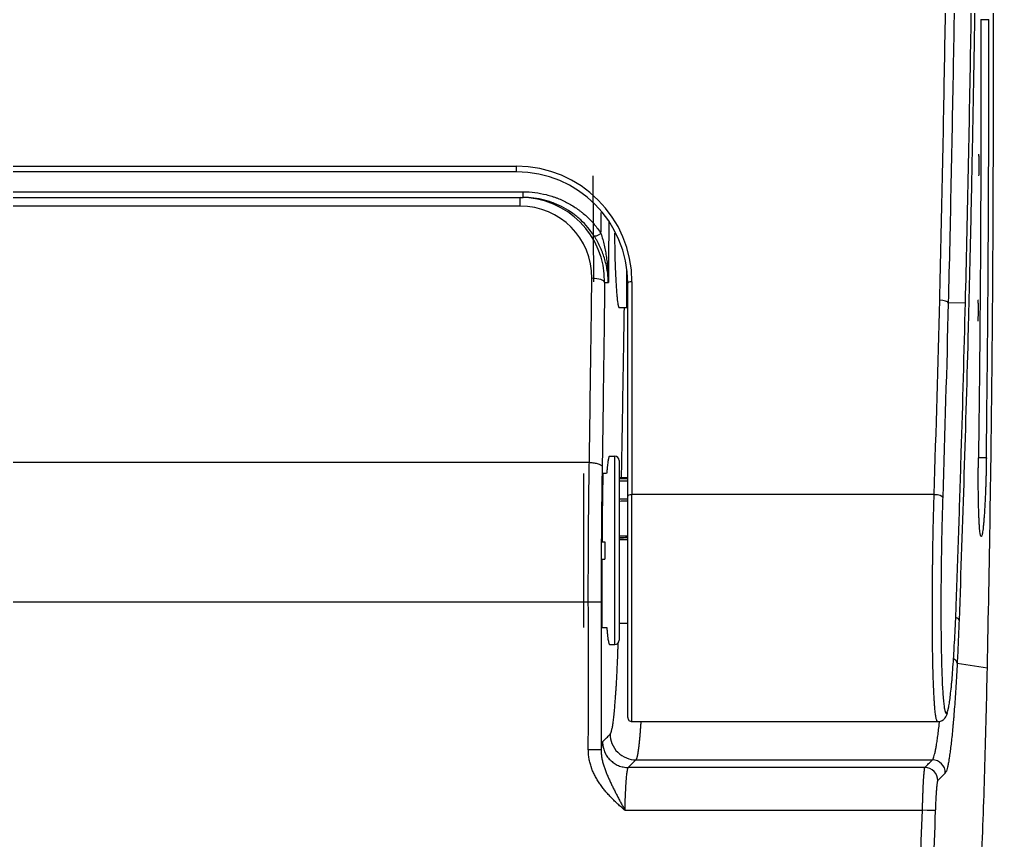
# Model space of a CAD drawing. Header units: millimetres. Extents: x -33000 to 294000, y 0 to 42408.
# Drawn here: x 194602.3 to 194716, y 16479.7 to 16575.7 of the extents above; entities that cross this region are included whole.
import ezdxf

# ---------------------------------------------------------------- set-up
doc = ezdxf.new("R2010")
doc.units = ezdxf.units.MM
doc.header["$LTSCALE"] = 50
doc.layers.add('arch', color=8, linetype='Continuous')

# ---------------------------------------------------------------- blocks, each defined once
blk = doc.blocks.new('A$C154C3404')
at = {"linetype": 'Continuous'}
for p, q in [((-210.84, 195.59), (-210.3, 199.12)), ((-252.93, 194.55), (-252.99, 196.56)), ((-204.01, 157.6), (-204.01, 193.32)), ((-199.55, 158.05), (-199.55, 192.7)), ((-198.65, 191.82), (-198.65, 157.16)), ((-255.41, 157.6), (-230.53, 157.6)), ((-230.36, 157.1), (-255.25, 157.1)), ((-232.51, 157.1), (-232.5, 156.1)), ((-204.01, 157.6), (-230.53, 157.6)), ((-204.51, 157.1), (-230.36, 157.1)), ((-215.51, 156.1), (-215.51, 157.1)), ((-199.55, 158.05), (-198.65, 157.16)), ((-252.38, 157), (-256.88, 157)), ((-252.38, 156.11), (-252.38, 157)), ((-234.51, 156.1), (-213.51, 156.1)), ((-235.01, 154.98), (-235.01, 155.6)), ((-213.01, 155.6), (-235.01, 155.6)), ((-213.01, 154.99), (-213.01, 155.6)), ((-267.78, 153.01), (-255.38, 153.09)), ((-215.01, 151.99), (-233.01, 151.97)), ((-265.92, -144.9), (-265.92, 144.9)), ((-265.25, 144.9), (-265.92, 144.9)), ((-265.25, 144.55), (-265.25, 144.9)), ((-265.25, -144.55), (-265.25, 144.55)), ((-264.24, 144.55), (-265.25, 144.55)), ((-264.24, 144.55), (-264.24, -144.55)), ((-268.25, 144.1), (-268.91, 144.1)), ((-268.91, -144.1), (-268.91, 144.1)), ((-268.25, 144.1), (-268.25, -144.1))]:
    blk.add_line(p, q, dxfattribs=at)
for centre, start, end in [((-252.88, 157), 0, 11.7773), ((-204.51, 157.6), 270, 0), ((-234.51, 155.6), 90, 180), ((-213.51, 155.6), 0, 90)]:
    blk.add_arc(centre, 0.5, start, end, dxfattribs=at)
for centre, major_axis, ratio, start_param, end_param in [((-215.87, 194.31), (0.05, 1.5), 0.325788, 0.052844, 0.730475), ((-210.87, 194.09), (0.08, 1.5), 0.514192, 0.058252, 0.785639), ((-252.93, 193.55), (-0.025, -1), 0.32589, 3.194438, 4.720576), ((-230.2, 192.9), (-0.032, -0.999), 0.32583, 3.194436, 4.722836), ((-198.05, 192.7), (1.05, 1.07), 0.997304, 0.748443, 2.347461), ((-197.15, 191.82), (1.05, 1.07), 0.997302, 0.748005, 2.347892), ((-193.66, 191.53), (0.05, 1.5), 0.00001, 0.049886, 1.570771), ((-255.41, 144.1), (-13.5, 0), 1, 4.712389, 6.283185), ((-255.25, 144.1), (-13, 0), 1, 4.712389, 6.283185), ((-255.25, 157.6), (0, -0.5), 0.325982, 4.712389, 6.283185), ((-230.36, 157.6), (0, -0.5), 0.325982, 4.712389, 6.283185), ((-255.25, 144.39), (-6.87, 7.39), 0.984122, 5.533672, 7.097085), ((-261.34, 153.98), (-0.544, 0.839), 0.254745, 3.188486, 4.548556), ((-255.32, 152.91), (-0.02, -1.5), 0.325964, 3.199207, 4.7161), ((-255.74, 144.39), (-5.8, 6.33), 0.981332, 5.539892, 7.103305)]:
    blk.add_ellipse(centre, major_axis=major_axis, ratio=ratio, start_param=start_param, end_param=end_param, dxfattribs=at)
for points, knots in [([(-210.3, 199.12), (-216.24, 199.24), (-222.19, 199.35), (-234.07, 199.54), (-240.02, 199.62), (-248.94, 199.7), (-251.91, 199.73), (-257.85, 199.77), (-260.83, 199.79), (-269.74, 199.82), (-275.69, 199.83), (-287.58, 199.84), (-296.5, 199.84), (-305.41, 199.82), (-311.36, 199.8), (-314.33, 199.79), (-323.25, 199.76), (-329.2, 199.73), (-338.11, 199.68), (-341.09, 199.67), (-347.03, 199.63), (-350, 199.62), (-352.98, 199.6)], [0, 0, 0, 0, 0.125, 0.125, 0.25, 0.25, 0.3125, 0.3125, 0.375, 0.375, 0.5, 0.5, 0.625, 0.6875, 0.6875, 0.75, 0.75, 0.875, 0.875, 0.9375, 0.9375, 1, 1, 1, 1]), ([(-234.85, 199), (-239.11, 199.05), (-243.38, 199.1), (-249.78, 199.16), (-251.91, 199.18), (-256.18, 199.21), (-262.58, 199.25), (-271.11, 199.28), (-277.51, 199.29), (-281.78, 199.29), (-283.91, 199.29), (-286.05, 199.29)], [0, 0, 0, 0, 0.25, 0.25, 0.375, 0.375, 0.5, 0.75, 0.875, 0.875, 1, 1, 1, 1]), ([(-252.99, 196.56), (-262.7, 196.8), (-272.4, 196.99), (-286.96, 197.25), (-291.81, 197.33), (-301.51, 197.49), (-306.37, 197.56), (-316.07, 197.7), (-320.92, 197.76), (-330.63, 197.89), (-335.48, 197.94), (-342.76, 198.03), (-345.19, 198.05), (-348.83, 198.09), (-350.04, 198.1), (-352.46, 198.13), (-353.68, 198.14), (-357.32, 198.18), (-359.74, 198.2), (-363.38, 198.23), (-364.6, 198.24), (-367.02, 198.25), (-368.24, 198.25), (-369.45, 198.25)], [0, 0, 0, 0, 0.25, 0.25, 0.375, 0.375, 0.5, 0.5, 0.625, 0.625, 0.75, 0.75, 0.8125, 0.8125, 0.84375, 0.84375, 0.875, 0.875, 0.9375, 0.9375, 0.96875, 0.96875, 1, 1, 1, 1]), ([(-352.48, 198.53), (-349.63, 198.5), (-346.79, 198.46), (-341.09, 198.4), (-338.25, 198.37), (-329.7, 198.27), (-324.01, 198.2), (-312.62, 198.04), (-306.93, 197.96), (-295.54, 197.79), (-289.85, 197.69), (-281.31, 197.54), (-278.46, 197.49), (-272.77, 197.38), (-267.07, 197.27), (-261.38, 197.15), (-255.69, 197.02), (-252.84, 196.95), (-238.61, 196.58), (-227.23, 196.22), (-215.84, 195.81)], [0, 0, 0, 0, 0.0625, 0.0625, 0.125, 0.125, 0.25, 0.25, 0.375, 0.375, 0.5, 0.5, 0.5625, 0.5625, 0.625, 0.6875, 0.6875, 0.75, 0.75, 1, 1, 1, 1]), ([(-286.05, 198.37), (-283.91, 198.37), (-281.78, 198.37), (-277.51, 198.37), (-271.11, 198.36), (-262.58, 198.33), (-256.18, 198.29), (-251.91, 198.26), (-249.78, 198.24), (-243.38, 198.18), (-239.11, 198.13), (-234.85, 198.08)], [0, 0, 0, 0, 0.125, 0.125, 0.25, 0.5, 0.625, 0.625, 0.75, 0.75, 1, 1, 1, 1]), ([(-268.7, 198.17), (-268.79, 198.17), (-269.05, 198.18), (-269.47, 198.17), (-269.9, 198.16), (-270.13, 198.15), (-270.27, 198.12), (-270.31, 198.11)], [0, 0, 0, 0, 0.138102, 0.377285, 0.617579, 0.868776, 1, 1, 1, 1]), ([(-268.97, 198.17), (-269.04, 198.17), (-269.1, 198.17), (-269.19, 198.17), (-269.21, 198.17), (-269.25, 198.17), (-269.27, 198.17), (-269.32, 198.17), (-269.36, 198.17), (-269.48, 198.17), (-269.55, 198.17), (-269.64, 198.17), (-269.65, 198.17), (-269.69, 198.16), (-269.74, 198.16), (-269.81, 198.16), (-269.87, 198.16), (-269.92, 198.15), (-269.95, 198.15), (-270.02, 198.15), (-270.06, 198.14), (-270.11, 198.14), (-270.12, 198.14), (-270.15, 198.13), (-270.16, 198.13), (-270.18, 198.13), (-270.19, 198.12), (-270.2, 198.12)], [0, 0, 0, 0, 0.101469, 0.101469, 0.13356, 0.13356, 0.16565, 0.16565, 0.229831, 0.229831, 0.358192, 0.358192, 0.390283, 0.390283, 0.422373, 0.486554, 0.550735, 0.550735, 0.614915, 0.614915, 0.743277, 0.743277, 0.807458, 0.807458, 0.871638, 0.871638, 1, 1, 1, 1]), ([(-267.8, 198.14), (-267.88, 198.14), (-268.07, 198.16), (-268.4, 198.17), (-268.63, 198.17), (-268.7, 198.17)], [0, 0, 0, 0, 0.378429, 0.807237, 1, 1, 1, 1]), ([(-251.7, 198.07), (-251.79, 198.08), (-252.04, 198.08), (-252.47, 198.08), (-252.9, 198.07), (-253.13, 198.05), (-253.27, 198.03), (-253.31, 198.02)], [0, 0, 0, 0, 0.138674, 0.37779, 0.617967, 0.869015, 1, 1, 1, 1]), ([(-251.97, 198.08), (-252.04, 198.08), (-252.1, 198.08), (-252.18, 198.08), (-252.2, 198.08), (-252.24, 198.08), (-252.26, 198.08), (-252.32, 198.08), (-252.36, 198.08), (-252.48, 198.08), (-252.55, 198.07), (-252.63, 198.07), (-252.65, 198.07), (-252.69, 198.07), (-252.73, 198.07), (-252.81, 198.07), (-252.87, 198.06), (-252.92, 198.06), (-252.95, 198.06), (-253.02, 198.06), (-253.06, 198.05), (-253.11, 198.05), (-253.12, 198.05), (-253.15, 198.04), (-253.16, 198.04), (-253.18, 198.03), (-253.19, 198.03), (-253.19, 198.03)], [0, 0, 0, 0, 0.101412, 0.101412, 0.133504, 0.133504, 0.165597, 0.165597, 0.229781, 0.229781, 0.358151, 0.358151, 0.390244, 0.390244, 0.422336, 0.486521, 0.550706, 0.550706, 0.614891, 0.614891, 0.74326, 0.74326, 0.807445, 0.807445, 0.87163, 0.87163, 1, 1, 1, 1]), ([(-250.8, 198.03), (-250.87, 198.04), (-251.07, 198.05), (-251.39, 198.07), (-251.62, 198.07), (-251.7, 198.07)], [0, 0, 0, 0, 0.379059, 0.808181, 1, 1, 1, 1]), ([(-234.85, 199), (-234.83, 199), (-234.8, 199), (-234.75, 199), (-234.7, 198.99), (-234.65, 198.99), (-234.6, 198.99), (-234.56, 198.99), (-234.51, 198.99), (-234.46, 198.99), (-234.41, 198.99), (-234.36, 198.99), (-234.31, 198.99), (-234.27, 198.99), (-234.22, 198.99), (-234.17, 198.99), (-234.12, 198.99), (-234.07, 198.98), (-234.03, 198.98), (-233.98, 198.98), (-233.93, 198.98), (-233.88, 198.98), (-233.83, 198.98), (-233.79, 198.98), (-233.74, 198.98), (-233.69, 198.98), (-233.64, 198.98), (-233.6, 198.98), (-233.55, 198.97), (-233.5, 198.97), (-233.45, 198.97), (-233.41, 198.97), (-233.36, 198.97), (-233.31, 198.97), (-233.26, 198.97), (-233.22, 198.97), (-233.17, 198.97), (-233.12, 198.97), (-233.08, 198.96), (-233.03, 198.96), (-232.98, 198.96), (-232.93, 198.96), (-232.89, 198.96), (-232.84, 198.96), (-232.79, 198.96), (-232.75, 198.96), (-232.7, 198.95), (-232.65, 198.95), (-232.61, 198.95), (-232.56, 198.95), (-232.51, 198.95), (-232.47, 198.95), (-232.42, 198.95), (-232.38, 198.95), (-232.33, 198.94), (-232.28, 198.94), (-232.24, 198.94), (-232.19, 198.94), (-232.14, 198.94), (-232.1, 198.94), (-232.05, 198.94), (-232.01, 198.93), (-231.96, 198.93), (-231.92, 198.93), (-231.87, 198.93), (-231.82, 198.93), (-231.78, 198.93), (-231.73, 198.93), (-231.69, 198.92), (-231.64, 198.92), (-231.6, 198.92), (-231.55, 198.92), (-231.51, 198.92), (-231.46, 198.92), (-231.41, 198.92), (-231.37, 198.91), (-231.12, 198.9), (-230.66, 198.89), (-230.03, 198.86), (-229.43, 198.83), (-228.87, 198.8), (-228.29, 198.77), (-227.72, 198.72), (-227.19, 198.68), (-226.72, 198.63), (-226.34, 198.59), (-226.03, 198.54), (-225.81, 198.49), (-225.68, 198.45), (-225.63, 198.4), (-225.68, 198.36), (-225.81, 198.31), (-226.03, 198.27), (-226.33, 198.23), (-226.72, 198.2), (-227.18, 198.17), (-227.72, 198.14), (-228.32, 198.12), (-228.99, 198.1), (-229.72, 198.08), (-230.5, 198.07), (-231.07, 198.06), (-231.41, 198.06), (-231.49, 198.06), (-231.58, 198.06), (-231.66, 198.06), (-231.75, 198.06), (-231.83, 198.06), (-231.92, 198.06), (-232, 198.06), (-232.09, 198.06), (-232.18, 198.06), (-232.26, 198.06), (-232.35, 198.06), (-232.44, 198.06), (-232.52, 198.06), (-232.61, 198.06), (-232.7, 198.06), (-232.79, 198.06), (-232.87, 198.06), (-232.96, 198.06), (-233.05, 198.06), (-233.14, 198.06), (-233.23, 198.06), (-233.31, 198.06), (-233.4, 198.06), (-233.49, 198.06), (-233.58, 198.06), (-233.67, 198.06), (-233.76, 198.07), (-233.85, 198.07), (-233.94, 198.07), (-234.03, 198.07), (-234.12, 198.07), (-234.21, 198.07), (-234.3, 198.07), (-234.39, 198.07), (-234.48, 198.07), (-234.57, 198.07), (-234.67, 198.07), (-234.76, 198.08), (-234.82, 198.08), (-234.85, 198.08)], [0, 0, 0, 0, 0.001688, 0.003374, 0.005059, 0.006743, 0.008424, 0.010104, 0.011783, 0.013461, 0.015137, 0.016812, 0.018485, 0.020158, 0.021829, 0.023499, 0.025168, 0.026836, 0.028503, 0.030169, 0.031834, 0.033498, 0.035162, 0.036825, 0.038487, 0.040148, 0.041809, 0.043469, 0.045129, 0.046788, 0.048447, 0.050105, 0.051764, 0.053421, 0.055079, 0.056736, 0.058394, 0.060051, 0.061708, 0.063365, 0.065022, 0.066679, 0.068337, 0.069994, 0.071652, 0.07331, 0.074968, 0.076627, 0.078286, 0.079946, 0.081606, 0.083266, 0.084928, 0.08659, 0.088252, 0.089915, 0.091579, 0.093244, 0.09491, 0.096577, 0.098244, 0.099913, 0.101583, 0.103254, 0.104926, 0.106599, 0.108273, 0.109949, 0.111626, 0.113304, 0.114984, 0.116665, 0.118348, 0.120032, 0.121718, 0.123406, 0.125095, 0.150232, 0.17514, 0.199975, 0.224892, 0.250047, 0.281416, 0.312482, 0.343551, 0.374925, 0.406303, 0.437371, 0.468436, 0.499798, 0.531191, 0.562273, 0.593348, 0.624719, 0.656134, 0.687239, 0.71834, 0.749742, 0.78116, 0.81227, 0.843382, 0.874802, 0.877969, 0.881131, 0.884287, 0.887438, 0.890584, 0.893726, 0.896863, 0.899996, 0.903126, 0.906252, 0.909375, 0.912495, 0.915613, 0.918729, 0.921843, 0.924955, 0.928066, 0.931177, 0.934286, 0.937396, 0.940505, 0.943615, 0.946725, 0.949837, 0.952949, 0.956063, 0.959179, 0.962298, 0.965419, 0.968542, 0.971669, 0.974799, 0.977933, 0.981071, 0.984213, 0.98736, 0.990512, 0.993669, 0.996832, 1, 1, 1, 1]), ([(-164.95, 197.11), (-166.83, 197.26), (-168.72, 197.39), (-172.49, 197.64), (-176.27, 197.88), (-180.05, 198.08), (-183.83, 198.26), (-185.72, 198.35), (-189.5, 198.51), (-191.39, 198.58), (-195.17, 198.72), (-197.06, 198.78), (-202.73, 198.95), (-206.51, 199.04), (-210.3, 199.12)], [0, 0, 0, 0, 0.125, 0.125, 0.25, 0.375, 0.375, 0.5, 0.5, 0.625, 0.625, 0.75, 0.75, 1, 1, 1, 1]), ([(-365.87, 196.19), (-363.52, 196.18), (-361.17, 196.17), (-356.46, 196.14), (-354.11, 196.12), (-347.05, 196.05), (-342.34, 196.01), (-332.93, 195.91), (-328.22, 195.85), (-318.81, 195.73), (-314.1, 195.66), (-304.69, 195.52), (-299.98, 195.45), (-290.57, 195.3), (-285.87, 195.22), (-271.75, 194.97), (-262.34, 194.78), (-252.93, 194.55)], [0, 0, 0, 0, 0.0625, 0.0625, 0.125, 0.125, 0.25, 0.25, 0.375, 0.375, 0.5, 0.5, 0.625, 0.625, 0.75, 0.75, 1, 1, 1, 1]), ([(-217.8, 195.49), (-220.73, 195.59), (-223.66, 195.69), (-229.53, 195.89), (-232.46, 195.98), (-241.26, 196.25), (-247.12, 196.41), (-252.99, 196.56)], [0, 0, 0, 0, 0.25, 0.25, 0.5, 0.5, 1, 1, 1, 1]), ([(-253.26, 193.55), (-262.67, 193.79), (-272.08, 193.97), (-286.19, 194.22), (-290.9, 194.3), (-300.31, 194.45), (-305.01, 194.52), (-314.43, 194.66), (-323.84, 194.79), (-333.25, 194.91), (-342.66, 195.01), (-347.36, 195.06), (-354.42, 195.12), (-356.77, 195.14), (-361.48, 195.17), (-363.83, 195.18), (-366.19, 195.19)], [0, 0, 0, 0, 0.25, 0.25, 0.375, 0.375, 0.5, 0.5, 0.625, 0.75, 0.75, 0.875, 0.875, 0.9375, 0.9375, 1, 1, 1, 1]), ([(-205.31, 194.5), (-205.34, 194.51), (-205.37, 194.52), (-205.41, 194.53), (-205.43, 194.53), (-205.46, 194.54), (-205.48, 194.55), (-205.53, 194.56), (-205.57, 194.57), (-205.77, 194.61), (-205.96, 194.64), (-206.39, 194.71), (-206.64, 194.75), (-207.18, 194.81), (-207.48, 194.85), (-207.89, 194.89), (-207.97, 194.9), (-208.14, 194.92), (-208.4, 194.94), (-208.68, 194.97), (-209.24, 195.02), (-209.64, 195.05), (-210.48, 195.11), (-210.92, 195.14), (-211.62, 195.19), (-211.86, 195.2), (-212.17, 195.22), (-212.23, 195.23), (-212.35, 195.23), (-212.54, 195.24), (-212.73, 195.25), (-213.36, 195.29), (-213.88, 195.32), (-214.95, 195.37), (-215.5, 195.4), (-216.62, 195.44), (-217.2, 195.47), (-217.8, 195.49)], [0, 0, 0, 0, 0.021526, 0.021526, 0.033175, 0.033175, 0.044823, 0.044823, 0.06812, 0.06812, 0.161308, 0.161308, 0.254496, 0.254496, 0.347684, 0.347684, 0.370981, 0.370981, 0.394278, 0.440872, 0.440872, 0.53406, 0.53406, 0.627248, 0.627248, 0.673842, 0.673842, 0.685491, 0.685491, 0.697139, 0.720436, 0.720436, 0.813624, 0.813624, 0.906812, 0.906812, 1, 1, 1, 1]), ([(-210.84, 195.59), (-210.37, 195.57), (-209.92, 195.54), (-209.03, 195.49), (-208.16, 195.44), (-206.92, 195.36), (-205.74, 195.28), (-205, 195.22), (-204.46, 195.18), (-204.28, 195.16), (-204.06, 195.14), (-204.02, 195.14), (-203.93, 195.13), (-203.8, 195.12), (-203.68, 195.11), (-203.26, 195.07), (-202.62, 195.01), (-201.75, 194.92), (-200.96, 194.83), (-200.49, 194.77), (-200.05, 194.7), (-199.84, 194.67), (-199.63, 194.64), (-199.6, 194.63), (-199.56, 194.63), (-199.49, 194.62), (-199.33, 194.59), (-199.21, 194.57), (-198.97, 194.52), (-198.68, 194.46), (-198.35, 194.37), (-198.2, 194.31), (-198.07, 194.25), (-198.03, 194.23), (-198, 194.2)], [0, 0, 0, 0, 0.0625, 0.0625, 0.125, 0.1875, 0.25, 0.3125, 0.3125, 0.34375, 0.34375, 0.351563, 0.351563, 0.359375, 0.375, 0.375, 0.4375, 0.5, 0.5625, 0.625, 0.625, 0.6875, 0.6875, 0.695312, 0.695312, 0.703125, 0.71875, 0.75, 0.75, 0.8125, 0.875, 0.9375, 0.9375, 1, 1, 1, 1]), ([(-230.19, 193.9), (-229.59, 193.88), (-228.99, 193.86), (-227.79, 193.83), (-227.18, 193.81), (-225.95, 193.78), (-225.33, 193.77), (-224.55, 193.76), (-224.39, 193.75), (-224.08, 193.75), (-223.92, 193.75), (-223.45, 193.74), (-223.14, 193.73), (-222.67, 193.73), (-222.51, 193.73), (-222.2, 193.72), (-222.04, 193.72), (-221.58, 193.71), (-221.27, 193.71), (-220.34, 193.7), (-219.74, 193.7), (-218.54, 193.69), (-217.95, 193.69), (-217.08, 193.69), (-216.79, 193.69), (-216.36, 193.69), (-216.14, 193.69), (-215.93, 193.69), (-215.79, 193.69), (-215.72, 193.69), (-215.08, 193.7), (-214.54, 193.7), (-213.48, 193.71), (-212.97, 193.72), (-211.98, 193.74), (-211.51, 193.75), (-210.94, 193.76), (-210.82, 193.76), (-210.66, 193.77), (-210.6, 193.77), (-210.49, 193.77), (-210.21, 193.78), (-209.95, 193.79), (-209.33, 193.81), (-208.56, 193.84), (-207.88, 193.88), (-207.41, 193.91), (-207.26, 193.92), (-207.04, 193.94), (-206.97, 193.94), (-206.87, 193.95), (-206.84, 193.95), (-206.77, 193.96), (-206.74, 193.96), (-206.44, 193.99), (-206.21, 194.01), (-205.81, 194.06), (-205.64, 194.08), (-205.36, 194.13), (-205.26, 194.16), (-205.18, 194.19)], [0, 0, 0, 0, 0.055808, 0.055808, 0.111616, 0.111616, 0.167425, 0.167425, 0.181377, 0.181377, 0.195329, 0.195329, 0.223233, 0.223233, 0.237185, 0.237185, 0.251137, 0.251137, 0.279041, 0.279041, 0.334849, 0.334849, 0.390658, 0.390658, 0.418562, 0.418562, 0.432514, 0.43949, 0.43949, 0.446466, 0.446466, 0.502274, 0.502274, 0.558082, 0.558082, 0.613891, 0.613891, 0.627843, 0.627843, 0.634819, 0.634819, 0.641795, 0.669699, 0.669699, 0.725507, 0.781315, 0.781315, 0.80922, 0.80922, 0.823172, 0.823172, 0.830148, 0.830148, 0.837124, 0.837124, 0.892932, 0.892932, 0.94874, 0.94874, 1, 1, 1, 1]), ([(-205.18, 194.19), (-205.17, 194.19), (-205.16, 194.19), (-205.14, 194.2), (-205.13, 194.2), (-205.12, 194.21), (-205.11, 194.21), (-205.08, 194.22), (-205.07, 194.23), (-205.03, 194.25), (-205.01, 194.27), (-204.97, 194.31), (-204.99, 194.38), (-205.13, 194.44), (-205.25, 194.48), (-205.28, 194.49), (-205.31, 194.5)], [0, 0, 0, 0, 0.024325, 0.024325, 0.061633, 0.061633, 0.098941, 0.098941, 0.173556, 0.173556, 0.322788, 0.322788, 0.621251, 0.919713, 0.919713, 1, 1, 1, 1]), ([(-204.04, 193.32), (-204.03, 193.4), (-204.01, 193.63), (-204.21, 193.97), (-204.46, 194.2), (-204.7, 194.34), (-204.88, 194.41), (-205.02, 194.45), (-205.06, 194.46)], [0, 0, 0, 0, 0.075719, 0.245634, 0.40836, 0.601237, 0.878176, 1, 1, 1, 1]), ([(-199.55, 192.7), (-199.57, 192.73), (-199.61, 192.76), (-199.73, 192.81), (-199.88, 192.87), (-200.19, 192.96), (-200.46, 193.02), (-200.68, 193.07), (-200.8, 193.09), (-200.94, 193.12), (-201.01, 193.13), (-201.05, 193.14), (-201.08, 193.14), (-201.28, 193.18), (-201.47, 193.21), (-201.89, 193.27), (-202.33, 193.33), (-203.07, 193.42), (-203.64, 193.49), (-203.94, 193.52), (-203.96, 193.52)], [0, 0, 0, 0, 0.11043, 0.11043, 0.22086, 0.33129, 0.44172, 0.44172, 0.496936, 0.524543, 0.538347, 0.538347, 0.552151, 0.552151, 0.662581, 0.662581, 0.773011, 0.883441, 0.993871, 1, 1, 1, 1]), ([(-198, 194.2), (-197.95, 194.15), (-197.9, 194.09), (-197.63, 193.84), (-197.43, 193.63), (-197.18, 193.39), (-197.14, 193.35), (-197.1, 193.31)], [0, 0, 0, 0, 0.175122, 0.175122, 0.875608, 0.875608, 1, 1, 1, 1]), ([(-204.01, 193.32), (-204.01, 193.31), (-204.01, 193.3), (-204.03, 193.27), (-204.05, 193.25), (-204.09, 193.23), (-204.11, 193.22), (-204.14, 193.21), (-204.15, 193.21), (-204.17, 193.2), (-204.18, 193.2), (-204.28, 193.17), (-204.4, 193.14), (-204.7, 193.09), (-204.88, 193.06), (-205.3, 193.01), (-205.54, 192.99), (-205.85, 192.96), (-205.89, 192.96), (-205.96, 192.95), (-205.99, 192.95), (-206.1, 192.94), (-206.32, 192.93), (-206.56, 192.91), (-207.05, 192.88), (-207.77, 192.85), (-208.58, 192.81), (-209.23, 192.79), (-209.45, 192.79), (-209.74, 192.78), (-209.8, 192.78), (-209.92, 192.77), (-209.97, 192.77), (-210.15, 192.77), (-210.27, 192.76), (-210.87, 192.75), (-211.37, 192.74), (-212.41, 192.72), (-212.95, 192.71), (-214.06, 192.7), (-214.63, 192.7), (-215.3, 192.7), (-215.37, 192.69), (-215.52, 192.69), (-215.75, 192.69), (-215.97, 192.69), (-216.43, 192.69), (-216.73, 192.69), (-217.65, 192.69), (-218.27, 192.69), (-219.53, 192.7), (-220.17, 192.7), (-221.14, 192.71), (-221.47, 192.72), (-221.96, 192.72), (-222.12, 192.72), (-222.45, 192.73), (-222.62, 192.73), (-223.11, 192.74), (-223.44, 192.74), (-223.94, 192.75), (-224.1, 192.75), (-224.43, 192.76), (-224.6, 192.76), (-225.42, 192.77), (-226.07, 192.79), (-227.36, 192.81), (-228, 192.83), (-229.27, 192.86), (-229.9, 192.88), (-230.53, 192.9)], [0, 0, 0, 0, 0.018747, 0.018747, 0.04457, 0.04457, 0.057481, 0.057481, 0.063936, 0.063936, 0.070392, 0.070392, 0.122037, 0.122037, 0.173682, 0.173682, 0.225327, 0.225327, 0.231782, 0.231782, 0.238238, 0.238238, 0.251149, 0.276972, 0.276972, 0.328616, 0.380261, 0.380261, 0.406084, 0.406084, 0.412539, 0.412539, 0.418995, 0.418995, 0.431906, 0.431906, 0.483551, 0.483551, 0.535196, 0.535196, 0.586841, 0.586841, 0.593297, 0.593297, 0.599752, 0.612663, 0.612663, 0.638486, 0.638486, 0.690131, 0.690131, 0.741776, 0.741776, 0.767598, 0.767598, 0.780509, 0.780509, 0.79342, 0.79342, 0.819243, 0.819243, 0.832154, 0.832154, 0.845065, 0.845065, 0.89671, 0.89671, 0.948355, 0.948355, 1, 1, 1, 1]), ([(-197.1, 193.31), (-197.1, 193.31), (-197.09, 193.3), (-197.05, 193.29), (-197.01, 193.28), (-196.95, 193.27), (-196.89, 193.26), (-196.87, 193.25), (-196.84, 193.25), (-196.83, 193.25), (-196.81, 193.24), (-196.75, 193.24), (-196.64, 193.22), (-196.46, 193.2), (-196.32, 193.19), (-196.23, 193.18), (-196.21, 193.18), (-196.17, 193.17), (-196.12, 193.17), (-196.06, 193.16), (-195.94, 193.16), (-195.77, 193.14), (-195.59, 193.13), (-195.45, 193.12), (-195.4, 193.12), (-195.33, 193.11), (-195.31, 193.11), (-195.26, 193.11), (-195.13, 193.1), (-194.91, 193.09), (-194.59, 193.07), (-194.38, 193.06), (-194.21, 193.06), (-194.16, 193.05), (-194.05, 193.05), (-193.99, 193.05), (-193.83, 193.04), (-193.72, 193.04), (-193.6, 193.03)], [0, 0, 0, 0, 0.0625, 0.0625, 0.125, 0.1875, 0.1875, 0.21875, 0.21875, 0.234375, 0.234375, 0.25, 0.3125, 0.375, 0.4375, 0.4375, 0.453125, 0.453125, 0.46875, 0.5, 0.5, 0.5625, 0.625, 0.625, 0.65625, 0.65625, 0.671875, 0.671875, 0.6875, 0.75, 0.8125, 0.875, 0.875, 0.90625, 0.90625, 0.9375, 0.9375, 1, 1, 1, 1]), ([(-193.6, 193.03), (-188.82, 192.86), (-184.04, 192.66), (-176.88, 192.27), (-174.49, 192.13), (-169.72, 191.82), (-167.33, 191.65), (-164.94, 191.47)], [0, 0, 0, 0, 0.5, 0.5, 0.75, 0.75, 1, 1, 1, 1]), ([(-193.66, 191.53), (-193.82, 191.54), (-193.97, 191.54), (-194.29, 191.55), (-194.6, 191.56), (-194.91, 191.57), (-195.13, 191.58), (-195.21, 191.58), (-195.32, 191.58), (-195.36, 191.59), (-195.44, 191.59), (-195.47, 191.59), (-195.66, 191.6), (-195.94, 191.61), (-196.22, 191.62), (-196.48, 191.63), (-196.61, 191.64), (-196.77, 191.65), (-196.8, 191.65), (-196.86, 191.65), (-196.95, 191.66), (-197.04, 191.66), (-197.21, 191.67), (-197.43, 191.68), (-197.63, 191.7), (-197.76, 191.71), (-197.81, 191.71), (-197.87, 191.71), (-197.89, 191.72), (-197.94, 191.72), (-197.96, 191.72), (-198.06, 191.73), (-198.2, 191.74), (-198.32, 191.76), (-198.43, 191.77), (-198.47, 191.77), (-198.53, 191.78), (-198.55, 191.79), (-198.58, 191.79), (-198.59, 191.8), (-198.63, 191.81), (-198.64, 191.81), (-198.65, 191.82)], [0, 0, 0, 0, 0.0625, 0.0625, 0.125, 0.1875, 0.1875, 0.21875, 0.21875, 0.234375, 0.234375, 0.25, 0.25, 0.3125, 0.375, 0.375, 0.4375, 0.4375, 0.453125, 0.453125, 0.46875, 0.5, 0.5, 0.5625, 0.625, 0.625, 0.65625, 0.65625, 0.671875, 0.671875, 0.6875, 0.6875, 0.75, 0.8125, 0.8125, 0.875, 0.875, 0.90625, 0.90625, 0.9375, 0.9375, 1, 1, 1, 1]), ([(-165.06, 189.97), (-167.44, 190.16), (-169.82, 190.33), (-174.58, 190.64), (-176.97, 190.78), (-184.12, 191.16), (-188.89, 191.37), (-193.66, 191.53)], [0, 0, 0, 0, 0.25, 0.25, 0.5, 0.5, 1, 1, 1, 1]), ([(-203.97, 158.63), (-203.96, 158.63), (-203.93, 158.63), (-203.88, 158.63), (-203.81, 158.62), (-203.74, 158.62), (-203.67, 158.61), (-203.6, 158.61), (-203.53, 158.6), (-203.46, 158.6), (-203.39, 158.59), (-203.32, 158.59), (-203.26, 158.58), (-203.19, 158.58), (-203.12, 158.57), (-203.06, 158.57), (-202.99, 158.56), (-202.93, 158.56), (-202.86, 158.55), (-202.8, 158.55), (-202.74, 158.54), (-202.67, 158.54), (-202.61, 158.53), (-202.55, 158.53), (-202.49, 158.52), (-202.42, 158.52), (-202.36, 158.51), (-202.3, 158.51), (-202.24, 158.5), (-202.18, 158.5), (-202.12, 158.49), (-202.07, 158.49), (-202.01, 158.48), (-201.95, 158.48), (-201.89, 158.47), (-201.84, 158.46), (-201.78, 158.46), (-201.73, 158.45), (-201.67, 158.45), (-201.62, 158.44), (-201.56, 158.44), (-201.51, 158.43), (-201.46, 158.43), (-201.4, 158.42), (-201.35, 158.41), (-201.3, 158.41), (-201.25, 158.4), (-201.2, 158.4), (-201.15, 158.39), (-201.1, 158.39), (-201.06, 158.38), (-201.01, 158.37), (-200.96, 158.37), (-200.92, 158.36), (-200.87, 158.36), (-200.83, 158.35), (-200.78, 158.34), (-200.74, 158.34), (-200.7, 158.33), (-200.65, 158.33), (-200.61, 158.32), (-200.57, 158.32), (-200.53, 158.31), (-200.49, 158.3), (-200.45, 158.3), (-200.41, 158.29), (-200.38, 158.28), (-200.34, 158.28), (-200.3, 158.27), (-200.27, 158.27), (-200.23, 158.26), (-200.2, 158.25), (-200.17, 158.25), (-200.14, 158.24), (-200.1, 158.23), (-200.07, 158.23), (-200.04, 158.22), (-200.01, 158.22), (-199.98, 158.21), (-199.96, 158.2), (-199.93, 158.2), (-199.9, 158.19), (-199.88, 158.18), (-199.85, 158.18), (-199.83, 158.17), (-199.81, 158.16), (-199.78, 158.16), (-199.76, 158.15), (-199.74, 158.14), (-199.72, 158.14), (-199.7, 158.13), (-199.69, 158.12), (-199.67, 158.12), (-199.65, 158.11), (-199.64, 158.1), (-199.62, 158.1), (-199.61, 158.09), (-199.6, 158.08), (-199.58, 158.08), (-199.57, 158.07), (-199.56, 158.06), (-199.55, 158.06), (-199.55, 158.05), (-199.55, 158.05)], [0, 0, 0, 0, 0.003521, 0.012494, 0.021487, 0.0305, 0.039533, 0.048586, 0.057659, 0.066752, 0.075865, 0.084999, 0.094152, 0.103325, 0.112518, 0.121732, 0.130965, 0.140219, 0.149492, 0.158786, 0.168099, 0.177433, 0.186786, 0.19616, 0.205554, 0.214967, 0.224401, 0.233855, 0.243329, 0.252823, 0.262337, 0.271871, 0.281425, 0.290999, 0.300593, 0.310207, 0.319841, 0.329495, 0.339169, 0.348863, 0.358578, 0.368312, 0.378066, 0.387841, 0.397635, 0.40745, 0.417284, 0.427139, 0.437013, 0.446908, 0.456823, 0.466757, 0.476712, 0.486687, 0.496682, 0.506697, 0.516732, 0.526786, 0.536861, 0.546956, 0.557072, 0.567207, 0.577362, 0.587537, 0.597732, 0.607947, 0.618183, 0.628438, 0.638713, 0.649009, 0.659324, 0.66966, 0.680015, 0.690391, 0.700786, 0.711202, 0.721638, 0.732094, 0.742569, 0.753065, 0.763581, 0.774117, 0.784673, 0.795249, 0.805845, 0.816461, 0.827097, 0.837753, 0.848429, 0.859125, 0.869842, 0.880578, 0.891334, 0.902111, 0.912907, 0.923724, 0.93456, 0.945417, 0.956293, 0.96719, 0.978107, 0.989043, 1, 1, 1, 1]), ([(-201.65, 154.17), (-201.45, 154.17), (-201.26, 154.19), (-200.87, 154.26), (-200.68, 154.32), (-200.32, 154.47), (-200.15, 154.56), (-199.82, 154.78), (-199.67, 154.91), (-199.39, 155.19), (-199.27, 155.34), (-199.05, 155.66), (-198.96, 155.84), (-198.8, 156.2), (-198.75, 156.39), (-198.67, 156.77), (-198.65, 156.97), (-198.65, 157.16)], [0, 0, 0, 0, 0.125, 0.125, 0.25, 0.25, 0.375, 0.375, 0.5, 0.5, 0.625, 0.625, 0.75, 0.75, 0.875, 0.875, 1, 1, 1, 1]), ([(-198.65, 157.16), (-198.64, 157.15), (-198.62, 157.13), (-198.55, 157.1), (-198.51, 157.09), (-198.4, 157.06), (-198.34, 157.04), (-198.2, 157.02), (-198.12, 157), (-197.94, 156.98), (-197.85, 156.97), (-197.65, 156.94), (-197.55, 156.93), (-197.33, 156.91), (-197.21, 156.9), (-196.97, 156.88), (-196.85, 156.87), (-196.6, 156.86), (-196.47, 156.85), (-196.22, 156.83), (-196.09, 156.83), (-195.82, 156.82), (-195.69, 156.81), (-195.43, 156.8), (-195.29, 156.79), (-194.9, 156.78), (-194.64, 156.77), (-194.14, 156.77), (-193.89, 156.76), (-193.66, 156.76)], [0, 0, 0, 0, 0.0625, 0.0625, 0.125, 0.125, 0.1875, 0.1875, 0.25, 0.25, 0.3125, 0.3125, 0.375, 0.375, 0.4375, 0.4375, 0.5, 0.5, 0.5625, 0.5625, 0.625, 0.625, 0.6875, 0.6875, 0.75, 0.75, 0.875, 0.875, 1, 1, 1, 1]), ([(-261.09, 155.56), (-261.07, 155.56), (-261.05, 155.56), (-260.72, 155.56), (-260.1, 155.57), (-259.5, 155.58), (-259.04, 155.59), (-258.86, 155.59), (-258.67, 155.6), (-258.59, 155.6), (-258.56, 155.6), (-258.45, 155.6), (-258.37, 155.6), (-258.01, 155.61), (-257.72, 155.62), (-257.17, 155.64), (-256.9, 155.65), (-256.37, 155.67), (-256.12, 155.68), (-255.84, 155.7), (-255.81, 155.7), (-255.75, 155.7), (-255.65, 155.71), (-255.57, 155.71), (-255.39, 155.72), (-255.27, 155.73), (-254.94, 155.75), (-254.73, 155.76), (-254.33, 155.79), (-254.14, 155.8), (-253.92, 155.82), (-253.88, 155.83), (-253.79, 155.83), (-253.75, 155.84), (-253.63, 155.85), (-253.55, 155.86), (-253.33, 155.88), (-253.06, 155.91), (-252.85, 155.94), (-252.72, 155.97), (-252.67, 155.98), (-252.62, 155.99), (-252.61, 155.99), (-252.6, 156), (-252.57, 156), (-252.56, 156.01), (-252.48, 156.03), (-252.44, 156.05), (-252.39, 156.08), (-252.38, 156.09), (-252.38, 156.11)], [0, 0, 0, 0, 0.003718, 0.003718, 0.070713, 0.137708, 0.137708, 0.171206, 0.17958, 0.17958, 0.187954, 0.187954, 0.204703, 0.204703, 0.271698, 0.271698, 0.338693, 0.338693, 0.405688, 0.405688, 0.414062, 0.414062, 0.422437, 0.439185, 0.439185, 0.472683, 0.472683, 0.539678, 0.539678, 0.606673, 0.606673, 0.623421, 0.623421, 0.64017, 0.64017, 0.673668, 0.673668, 0.740662, 0.807657, 0.807657, 0.841155, 0.849529, 0.849529, 0.857904, 0.857904, 0.874652, 0.874652, 0.941647, 0.941647, 1, 1, 1, 1]), ([(-232.5, 156.38), (-232.6, 156.38), (-233.34, 156.39), (-234.73, 156.42), (-236.68, 156.45), (-238.63, 156.49), (-240.58, 156.52), (-242.54, 156.55), (-244.51, 156.58), (-246.49, 156.62), (-248.47, 156.65), (-250.45, 156.68), (-251.78, 156.7), (-252.44, 156.71)], [0, 0, 0, 0, 0.014537, 0.111755, 0.209267, 0.307073, 0.405173, 0.503569, 0.602261, 0.70125, 0.800535, 0.900119, 1, 1, 1, 1]), ([(-213.01, 155.98), (-213.03, 155.99), (-213.07, 155.99), (-213.13, 155.99), (-213.17, 155.99), (-213.2, 155.99)], [0, 0, 0, 0, 0.33335, 0.666682, 1, 1, 1, 1]), ([(-202.55, 155.05), (-202.55, 155.05), (-202.55, 155.06), (-202.55, 155.06), (-202.56, 155.06), (-202.56, 155.07), (-202.57, 155.07), (-202.57, 155.08), (-202.58, 155.08), (-202.59, 155.08), (-202.59, 155.09), (-202.6, 155.09), (-202.6, 155.09), (-202.61, 155.1), (-202.62, 155.1), (-202.62, 155.11), (-202.63, 155.11), (-202.64, 155.11), (-202.65, 155.12), (-202.65, 155.12), (-202.66, 155.12), (-202.67, 155.13), (-202.68, 155.13), (-202.69, 155.14), (-202.7, 155.14), (-202.71, 155.14), (-202.72, 155.15), (-202.73, 155.15), (-202.73, 155.15), (-202.74, 155.16), (-202.76, 155.16), (-202.77, 155.16), (-202.78, 155.17), (-202.79, 155.17), (-202.8, 155.18), (-202.81, 155.18), (-202.82, 155.18), (-202.83, 155.19), (-202.84, 155.19), (-202.86, 155.19), (-202.87, 155.2), (-202.88, 155.2), (-202.89, 155.2), (-202.91, 155.21), (-202.92, 155.21), (-202.93, 155.22), (-202.95, 155.22), (-203.01, 155.24), (-203.13, 155.26), (-203.34, 155.31), (-203.57, 155.35), (-203.84, 155.39), (-204.13, 155.43), (-204.45, 155.47), (-204.8, 155.5), (-205.22, 155.55), (-205.71, 155.59), (-206.3, 155.64), (-206.88, 155.68), (-207.44, 155.72), (-207.96, 155.76), (-208.51, 155.79), (-209.08, 155.82), (-209.68, 155.85), (-210.29, 155.88), (-210.92, 155.91), (-211.39, 155.93), (-211.69, 155.94), (-211.81, 155.94), (-211.92, 155.95), (-212.04, 155.95), (-212.16, 155.96), (-212.28, 155.96), (-212.4, 155.96), (-212.52, 155.97), (-212.64, 155.97), (-212.76, 155.98), (-212.89, 155.98), (-212.97, 155.98), (-213.01, 155.98)], [0, 0, 0, 0, 0.003412, 0.006821, 0.010227, 0.01363, 0.01703, 0.020427, 0.023821, 0.027212, 0.030601, 0.033986, 0.037369, 0.040748, 0.044125, 0.0475, 0.050871, 0.05424, 0.057607, 0.06097, 0.064332, 0.06769, 0.071047, 0.0744, 0.077752, 0.0811, 0.084447, 0.087791, 0.091133, 0.094473, 0.09781, 0.101145, 0.104478, 0.107809, 0.111138, 0.114465, 0.11779, 0.121112, 0.124433, 0.127752, 0.131069, 0.134384, 0.137697, 0.141009, 0.144318, 0.147626, 0.150933, 0.154237, 0.192347, 0.230438, 0.268563, 0.306777, 0.345068, 0.383323, 0.421594, 0.459933, 0.510938, 0.561875, 0.612871, 0.651116, 0.689316, 0.727523, 0.765792, 0.804097, 0.842347, 0.880594, 0.91889, 0.925666, 0.932438, 0.939206, 0.945971, 0.952733, 0.959492, 0.966248, 0.973002, 0.979754, 0.986504, 0.993252, 1, 1, 1, 1]), ([(-193.65, 156.76), (-193.66, 156.76), (-193.66, 156.76), (-193.66, 156.75), (-193.66, 156.75), (-193.66, 156.75), (-193.66, 156.75), (-193.66, 156.75), (-193.66, 156.75), (-193.66, 156.75), (-193.66, 156.75), (-193.66, 156.75), (-193.67, 156.75), (-193.67, 156.74), (-193.68, 156.73), (-193.69, 156.72), (-193.71, 156.7), (-193.73, 156.68), (-193.77, 156.63), (-193.8, 156.59), (-193.89, 156.49), (-193.95, 156.43), (-194.13, 156.23), (-194.25, 156.09), (-194.49, 155.83), (-194.61, 155.7), (-194.86, 155.45), (-194.98, 155.32), (-195.24, 155.07), (-195.37, 154.95), (-195.63, 154.71), (-195.77, 154.59), (-195.98, 154.42), (-196.04, 154.37), (-196.18, 154.25), (-196.25, 154.2), (-196.47, 154.04), (-196.61, 153.93), (-196.91, 153.73), (-197.05, 153.64), (-197.36, 153.46), (-197.51, 153.37), (-197.82, 153.21), (-197.98, 153.13), (-198.23, 153.02), (-198.35, 152.97), (-198.48, 152.92), (-198.56, 152.89), (-198.6, 152.88), (-198.82, 152.8), (-198.99, 152.75), (-199.33, 152.66), (-199.5, 152.62), (-199.85, 152.56), (-200.03, 152.54), (-200.38, 152.5), (-200.56, 152.5), (-200.74, 152.5)], [0, 0, 0, 0, 0.000977, 0.000977, 0.001465, 0.001587, 0.001587, 0.001617, 0.001617, 0.001648, 0.001709, 0.001953, 0.001953, 0.003906, 0.003906, 0.007812, 0.007812, 0.015625, 0.015625, 0.03125, 0.03125, 0.0625, 0.0625, 0.125, 0.125, 0.1875, 0.1875, 0.25, 0.25, 0.3125, 0.3125, 0.375, 0.375, 0.40625, 0.40625, 0.4375, 0.4375, 0.5, 0.5, 0.5625, 0.5625, 0.625, 0.625, 0.6875, 0.6875, 0.71875, 0.734375, 0.734375, 0.75, 0.75, 0.8125, 0.8125, 0.875, 0.875, 0.9375, 0.9375, 1, 1, 1, 1]), ([(-200.73, 153.99), (-200.57, 153.99), (-200.41, 154), (-200.17, 154.02), (-200.09, 154.03), (-199.94, 154.05), (-199.86, 154.06), (-199.62, 154.1), (-199.47, 154.13), (-199.24, 154.19), (-199.16, 154.21), (-199.01, 154.25), (-198.93, 154.28), (-198.78, 154.32), (-198.71, 154.35), (-198.56, 154.4), (-198.48, 154.42), (-198.26, 154.51), (-198.11, 154.56), (-197.89, 154.65), (-197.82, 154.68), (-197.67, 154.75), (-197.6, 154.78), (-197.39, 154.87), (-197.24, 154.94), (-196.95, 155.07), (-196.81, 155.14), (-196.6, 155.24), (-196.52, 155.28), (-196.38, 155.35), (-196.31, 155.38), (-196.1, 155.49), (-195.95, 155.56), (-195.74, 155.67), (-195.67, 155.71), (-195.52, 155.78), (-195.45, 155.82), (-195.24, 155.93), (-195.09, 156), (-194.81, 156.16), (-194.66, 156.23), (-194.38, 156.38), (-194.23, 156.46), (-194.02, 156.57), (-193.94, 156.61), (-193.84, 156.67), (-193.8, 156.69), (-193.74, 156.72), (-193.73, 156.72), (-193.7, 156.74), (-193.69, 156.74), (-193.68, 156.75), (-193.67, 156.75), (-193.67, 156.75), (-193.67, 156.75), (-193.67, 156.75), (-193.67, 156.75), (-193.67, 156.76), (-193.66, 156.76), (-193.66, 156.76), (-193.66, 156.76), (-193.66, 156.76), (-193.65, 156.76)], [0, 0, 0, 0, 0.0625, 0.0625, 0.09375, 0.09375, 0.125, 0.125, 0.1875, 0.1875, 0.21875, 0.21875, 0.25, 0.25, 0.28125, 0.28125, 0.3125, 0.3125, 0.375, 0.375, 0.40625, 0.40625, 0.4375, 0.4375, 0.5, 0.5, 0.5625, 0.5625, 0.59375, 0.59375, 0.625, 0.625, 0.6875, 0.6875, 0.71875, 0.71875, 0.75, 0.75, 0.8125, 0.8125, 0.875, 0.875, 0.9375, 0.9375, 0.96875, 0.96875, 0.984375, 0.984375, 0.992188, 0.992188, 0.996094, 0.996094, 0.998047, 0.998047, 0.998169, 0.998169, 0.998291, 0.998291, 0.998535, 0.999023, 0.999023, 1, 1, 1, 1]), ([(-262.48, 154.9), (-262.07, 154.89), (-261.67, 154.89), (-259.29, 154.87), (-257.31, 154.85), (-255.32, 154.84)], [0, 0, 0, 0, 0.171242, 0.171242, 1, 1, 1, 1]), ([(-261.04, 153.98), (-260.82, 154.05), (-260.59, 154.12), (-260.13, 154.24), (-259.9, 154.3), (-259.55, 154.38), (-259.43, 154.4), (-259.19, 154.45), (-259.07, 154.47), (-258.72, 154.54), (-258.48, 154.58), (-258, 154.65), (-257.75, 154.68), (-257.27, 154.74), (-257.03, 154.76), (-256.54, 154.8), (-256.3, 154.81), (-255.93, 154.82), (-255.81, 154.83), (-255.63, 154.83), (-255.56, 154.83), (-255.47, 154.83), (-255.44, 154.83), (-255.4, 154.83), (-255.38, 154.83), (-255.36, 154.84), (-255.35, 154.84), (-255.34, 154.84), (-255.34, 154.84), (-255.34, 154.84), (-255.33, 154.84), (-255.33, 154.84), (-255.32, 154.84), (-255.32, 154.84)], [0, 0, 0, 0, 0.125, 0.125, 0.25, 0.25, 0.3125, 0.3125, 0.375, 0.375, 0.5, 0.5, 0.625, 0.625, 0.75, 0.75, 0.875, 0.875, 0.9375, 0.9375, 0.96875, 0.96875, 0.984375, 0.984375, 0.992188, 0.992188, 0.996094, 0.996094, 0.99707, 0.99707, 0.998047, 0.998047, 1, 1, 1, 1]), ([(-255.32, 154.84), (-255.32, 154.84), (-255.33, 154.84), (-255.34, 154.83), (-255.34, 154.83), (-255.34, 154.83), (-255.34, 154.83), (-255.34, 154.83), (-255.34, 154.83), (-255.35, 154.83), (-255.36, 154.83), (-255.38, 154.83), (-255.39, 154.83), (-255.44, 154.83), (-255.47, 154.83), (-255.56, 154.83), (-255.62, 154.83), (-255.74, 154.82), (-255.8, 154.82), (-255.92, 154.81), (-255.98, 154.8), (-256.28, 154.78), (-256.52, 154.75), (-257, 154.67), (-257.23, 154.62), (-257.7, 154.51), (-257.94, 154.45), (-258.4, 154.31), (-258.63, 154.23), (-258.92, 154.12), (-258.97, 154.09), (-259.09, 154.05), (-259.14, 154.02), (-259.31, 153.95), (-259.42, 153.9), (-259.75, 153.75), (-259.97, 153.64), (-260.28, 153.46), (-260.39, 153.4), (-260.59, 153.28), (-260.69, 153.22), (-260.79, 153.15)], [0, 0, 0, 0, 0.001953, 0.00293, 0.003418, 0.003418, 0.003662, 0.003662, 0.003906, 0.003906, 0.007812, 0.007812, 0.015625, 0.015625, 0.03125, 0.03125, 0.0625, 0.0625, 0.09375, 0.09375, 0.125, 0.125, 0.25, 0.25, 0.375, 0.375, 0.5, 0.5, 0.625, 0.625, 0.65625, 0.65625, 0.6875, 0.6875, 0.75, 0.75, 0.875, 0.875, 0.9375, 0.9375, 1, 1, 1, 1]), ([(-235.01, 154.98), (-235.01, 154.96), (-235, 154.95), (-234.95, 154.92), (-234.89, 154.89), (-234.78, 154.86), (-234.66, 154.83), (-234.58, 154.81), (-234.47, 154.8), (-234.45, 154.79), (-234.41, 154.79), (-234.38, 154.78), (-234.31, 154.77), (-234.26, 154.77), (-234.1, 154.75), (-233.87, 154.72), (-233.47, 154.68), (-233.17, 154.66), (-233.01, 154.64)], [0, 0, 0, 0, 0.125, 0.125, 0.25, 0.375, 0.375, 0.5, 0.5, 0.53125, 0.53125, 0.5625, 0.5625, 0.625, 0.625, 0.75, 0.875, 1, 1, 1, 1]), ([(-215.01, 154.66), (-214.85, 154.67), (-214.7, 154.68), (-214.41, 154.71), (-214.28, 154.72), (-214.12, 154.74), (-214.09, 154.74), (-214.03, 154.75), (-213.94, 154.76), (-213.86, 154.77), (-213.7, 154.79), (-213.51, 154.82), (-213.29, 154.86), (-213.18, 154.89), (-213.12, 154.91), (-213.1, 154.92), (-213.07, 154.93), (-213.07, 154.93), (-213.05, 154.94), (-213.05, 154.94), (-213.02, 154.96), (-213.01, 154.97), (-213.01, 154.99)], [0, 0, 0, 0, 0.125, 0.125, 0.25, 0.25, 0.28125, 0.28125, 0.3125, 0.375, 0.375, 0.5, 0.625, 0.75, 0.75, 0.8125, 0.8125, 0.84375, 0.84375, 0.875, 0.875, 1, 1, 1, 1]), ([(-201.65, 154.17), (-201.8, 154.31), (-202.1, 154.61), (-202.4, 154.91), (-202.55, 155.05)], [0, 0, 0, 0, 0.498903, 1, 1, 1, 1]), ([(-265.92, 144.9), (-265.92, 145.36), (-265.89, 145.81), (-265.78, 146.71), (-265.69, 147.15), (-265.53, 147.81), (-265.47, 148.03), (-265.38, 148.3), (-265.36, 148.36), (-265.33, 148.46), (-265.27, 148.63), (-265.21, 148.78), (-265.01, 149.31), (-264.82, 149.72), (-264.39, 150.5), (-264.16, 150.88), (-263.83, 151.33), (-263.77, 151.42), (-263.67, 151.56), (-263.63, 151.6), (-263.56, 151.69), (-263.39, 151.91), (-263.21, 152.12), (-262.76, 152.61), (-262.44, 152.91), (-261.77, 153.48), (-261.42, 153.74), (-261.04, 153.98)], [0, 0, 0, 0, 0.125, 0.125, 0.25, 0.25, 0.3125, 0.3125, 0.328125, 0.328125, 0.34375, 0.375, 0.375, 0.5, 0.5, 0.625, 0.625, 0.65625, 0.65625, 0.671875, 0.671875, 0.6875, 0.75, 0.75, 0.875, 0.875, 1, 1, 1, 1]), ([(-255.33, 154.4), (-251.74, 154.36), (-248.15, 154.32), (-240.98, 154.22), (-237.39, 154.17), (-233.81, 154.12)], [0, 0, 0, 0, 0.5, 0.5, 1, 1, 1, 1]), ([(-234.29, 152.62), (-234.29, 152.71), (-234.28, 152.81), (-234.27, 152.99), (-234.26, 153.09), (-234.24, 153.26), (-234.22, 153.35), (-234.18, 153.51), (-234.16, 153.58), (-234.12, 153.72), (-234.1, 153.78), (-234.04, 153.89), (-234.02, 153.94), (-233.96, 154.02), (-233.93, 154.05), (-233.87, 154.1), (-233.84, 154.11), (-233.81, 154.12)], [0, 0, 0, 0, 0.125, 0.125, 0.25, 0.25, 0.375, 0.375, 0.5, 0.5, 0.625, 0.625, 0.75, 0.75, 0.875, 0.875, 1, 1, 1, 1]), ([(-233.81, 154.12), (-233.49, 154.11), (-232.85, 154.1), (-232.21, 154.09), (-231.57, 154.08), (-231.25, 154.08), (-230.61, 154.07), (-230.28, 154.06), (-229.8, 154.06), (-229.64, 154.06), (-229.31, 154.05), (-229.15, 154.05), (-228.66, 154.05), (-228.33, 154.04), (-227.68, 154.03), (-227.35, 154.03), (-226.69, 154.03), (-226.03, 154.02), (-225.37, 154.02), (-224.86, 154.01), (-224.7, 154.01), (-224.36, 154.01), (-224.2, 154.01), (-223.7, 154.01), (-223.36, 154.01), (-222.69, 154.01), (-222.36, 154), (-221.69, 154), (-221.35, 154), (-220.68, 154), (-220.34, 154), (-219.67, 154), (-219, 154), (-218.33, 154), (-217.99, 154)], [0, 0, 0, 0, 0.0625, 0.125, 0.125, 0.1875, 0.1875, 0.25, 0.25, 0.28125, 0.28125, 0.3125, 0.3125, 0.375, 0.375, 0.4375, 0.4375, 0.5, 0.5625, 0.5625, 0.59375, 0.59375, 0.625, 0.625, 0.6875, 0.6875, 0.75, 0.75, 0.8125, 0.8125, 0.875, 0.875, 0.9375, 1, 1, 1, 1]), ([(-233.01, 154.19), (-232.68, 154.19), (-232.03, 154.18), (-231.37, 154.17), (-230.71, 154.16), (-230.38, 154.15), (-229.72, 154.14), (-229.39, 154.14), (-228.73, 154.13), (-228.39, 154.13), (-227.89, 154.12), (-227.72, 154.12), (-227.38, 154.12), (-227.22, 154.12), (-226.71, 154.11), (-226.37, 154.11), (-225.69, 154.1), (-225.35, 154.1), (-225.01, 154.1)], [0, 0, 0, 0, 0.125, 0.25, 0.25, 0.375, 0.375, 0.5, 0.5, 0.625, 0.625, 0.6875, 0.6875, 0.75, 0.75, 0.875, 0.875, 1, 1, 1, 1]), ([(-223.01, 154.09), (-222.8, 154.09), (-222.59, 154.09), (-222.17, 154.09), (-221.96, 154.09), (-221.34, 154.09), (-220.92, 154.08), (-220.08, 154.08), (-219.67, 154.08), (-218.83, 154.08), (-218.41, 154.08), (-217.99, 154.08)], [0, 0, 0, 0, 0.125, 0.125, 0.25, 0.25, 0.5, 0.5, 0.75, 0.75, 1, 1, 1, 1]), ([(-217.99, 152.5), (-217.99, 152.6), (-217.99, 152.69), (-217.99, 152.88), (-217.99, 152.97), (-217.99, 153.15), (-217.99, 153.23), (-217.99, 153.39), (-217.99, 153.47), (-217.99, 153.61), (-217.99, 153.67), (-217.99, 153.78), (-217.99, 153.83), (-217.99, 153.91), (-217.99, 153.94), (-217.99, 153.98), (-217.99, 154), (-217.99, 154)], [0, 0, 0, 0, 0.125, 0.125, 0.25, 0.25, 0.375, 0.375, 0.5, 0.5, 0.625, 0.625, 0.75, 0.75, 0.875, 0.875, 1, 1, 1, 1]), ([(-201.65, 154.17), (-201.65, 154.17), (-201.65, 154.17), (-201.64, 154.16), (-201.64, 154.16), (-201.64, 154.16), (-201.64, 154.16), (-201.63, 154.15), (-201.63, 154.15), (-201.62, 154.15), (-201.62, 154.15), (-201.62, 154.14), (-201.61, 154.14), (-201.61, 154.14), (-201.6, 154.14), (-201.6, 154.14), (-201.59, 154.13), (-201.58, 154.13), (-201.58, 154.13), (-201.57, 154.13), (-201.57, 154.13), (-201.56, 154.12), (-201.55, 154.12), (-201.55, 154.12), (-201.54, 154.12), (-201.53, 154.12), (-201.53, 154.11), (-201.52, 154.11), (-201.51, 154.11), (-201.5, 154.11), (-201.49, 154.1), (-201.49, 154.1), (-201.48, 154.1), (-201.47, 154.1), (-201.46, 154.1), (-201.45, 154.09), (-201.44, 154.09), (-201.43, 154.09), (-201.42, 154.09), (-201.42, 154.09), (-201.41, 154.09), (-201.4, 154.08), (-201.39, 154.08), (-201.38, 154.08), (-201.37, 154.08), (-201.36, 154.08), (-201.35, 154.07), (-201.33, 154.07), (-201.32, 154.07), (-201.31, 154.07), (-201.3, 154.07), (-201.29, 154.06), (-201.28, 154.06), (-201.27, 154.06), (-201.26, 154.06), (-201.25, 154.06), (-201.24, 154.06), (-201.22, 154.05), (-201.21, 154.05), (-201.2, 154.05), (-201.19, 154.05), (-201.18, 154.05), (-201.16, 154.04), (-201.15, 154.04), (-201.14, 154.04), (-201.13, 154.04), (-201.11, 154.04), (-201.1, 154.04), (-201.1, 154.04), (-201.09, 154.03), (-201.08, 154.03), (-201.07, 154.03), (-201.05, 154.03), (-201.04, 154.03), (-201.02, 154.03), (-201, 154.02), (-200.97, 154.02), (-200.95, 154.02), (-200.92, 154.01), (-200.89, 154.01), (-200.85, 154.01), (-200.82, 154), (-200.78, 154), (-200.75, 154), (-200.73, 153.99)], [0, 0, 0, 0, 0.012706, 0.025369, 0.037989, 0.050565, 0.063098, 0.075587, 0.088033, 0.100436, 0.112796, 0.125113, 0.137387, 0.149618, 0.161805, 0.17395, 0.186052, 0.198111, 0.210128, 0.222101, 0.234032, 0.24592, 0.257765, 0.269567, 0.281327, 0.293044, 0.304718, 0.316349, 0.327938, 0.339485, 0.350988, 0.362449, 0.373867, 0.385243, 0.396576, 0.407866, 0.419114, 0.430319, 0.441482, 0.452601, 0.463679, 0.474713, 0.485705, 0.496654, 0.507561, 0.518425, 0.529246, 0.540025, 0.550761, 0.561454, 0.572105, 0.582712, 0.593277, 0.6038, 0.61428, 0.624717, 0.635111, 0.645462, 0.655771, 0.666037, 0.67626, 0.68644, 0.696578, 0.706673, 0.716725, 0.726734, 0.7367, 0.746623, 0.75094, 0.756792, 0.764181, 0.773106, 0.783567, 0.795565, 0.809098, 0.824168, 0.840774, 0.858915, 0.878592, 0.899804, 0.922552, 0.946834, 0.97265, 1, 1, 1, 1]), ([(-200.74, 152.5), (-200.74, 152.59), (-200.74, 152.69), (-200.74, 152.87), (-200.74, 152.96), (-200.74, 153.14), (-200.74, 153.23), (-200.74, 153.39), (-200.74, 153.46), (-200.74, 153.6), (-200.74, 153.66), (-200.74, 153.77), (-200.74, 153.82), (-200.74, 153.9), (-200.74, 153.93), (-200.74, 153.98), (-200.74, 153.99), (-200.74, 153.99)], [0, 0, 0, 0, 0.125, 0.125, 0.25, 0.25, 0.375, 0.375, 0.5, 0.5, 0.625, 0.625, 0.75, 0.75, 0.875, 0.875, 1, 1, 1, 1]), ([(-260.79, 153.15), (-261.13, 152.93), (-261.45, 152.7), (-262.06, 152.18), (-262.35, 151.91), (-262.76, 151.47), (-262.89, 151.32), (-263.09, 151.08), (-263.15, 151), (-263.28, 150.84), (-263.34, 150.76), (-263.63, 150.35), (-263.85, 150), (-264.24, 149.29), (-264.41, 148.92), (-264.6, 148.44), (-264.66, 148.3), (-264.71, 148.15), (-264.74, 148.05), (-264.76, 148), (-264.84, 147.76), (-264.89, 147.56), (-265.05, 146.96), (-265.12, 146.55), (-265.23, 145.73), (-265.25, 145.32), (-265.25, 144.9)], [0, 0, 0, 0, 0.125, 0.125, 0.25, 0.25, 0.3125, 0.3125, 0.34375, 0.34375, 0.375, 0.375, 0.5, 0.5, 0.625, 0.625, 0.65625, 0.671875, 0.671875, 0.6875, 0.6875, 0.75, 0.75, 0.875, 0.875, 1, 1, 1, 1]), ([(-234.29, 152.62), (-237.88, 152.67), (-241.46, 152.72), (-248.63, 152.82), (-252.22, 152.87), (-255.8, 152.91)], [0, 0, 0, 0, 0.5, 0.5, 1, 1, 1, 1]), ([(-217.99, 152.5), (-218.34, 152.5), (-219.03, 152.5), (-219.72, 152.5), (-220.42, 152.5), (-220.76, 152.5), (-221.45, 152.5), (-221.8, 152.51), (-222.49, 152.51), (-222.83, 152.51), (-223.52, 152.51), (-223.87, 152.51), (-224.39, 152.51), (-224.56, 152.51), (-224.9, 152.52), (-225.07, 152.52), (-225.59, 152.52), (-225.93, 152.52), (-226.62, 152.53), (-226.96, 152.53), (-227.64, 152.53), (-227.97, 152.54), (-228.65, 152.54), (-228.99, 152.55), (-229.49, 152.55), (-229.66, 152.55), (-229.99, 152.56), (-230.16, 152.56), (-230.66, 152.57), (-230.99, 152.57), (-231.66, 152.58), (-231.99, 152.58), (-232.65, 152.59), (-233.31, 152.6), (-233.96, 152.61), (-234.29, 152.62)], [0, 0, 0, 0, 0.0625, 0.125, 0.125, 0.1875, 0.1875, 0.25, 0.25, 0.3125, 0.3125, 0.375, 0.375, 0.40625, 0.40625, 0.4375, 0.4375, 0.5, 0.5, 0.5625, 0.5625, 0.625, 0.625, 0.6875, 0.6875, 0.71875, 0.71875, 0.75, 0.75, 0.8125, 0.8125, 0.875, 0.875, 0.9375, 1, 1, 1, 1])]:
    blk.add_open_spline(points, degree=3, knots=knots, dxfattribs=at)
for points, degree in [([(-286.05, 198.37), (-286.05, 198.68), (-286.05, 198.98), (-286.05, 199.29)], 3), ([(-234.85, 199), (-234.85, 198.69), (-234.85, 198.38), (-234.85, 198.08)], 3), ([(-215.84, 195.81), (-214.97, 195.78), (-213.26, 195.71), (-211.63, 195.63), (-210.84, 195.59)], 3), ([(-230.53, 192.9), (-238.1, 193.14), (-245.68, 193.36), (-253.26, 193.55)], 3), ([(-252.93, 194.55), (-245.35, 194.36), (-237.77, 194.14), (-230.19, 193.9)], 3), ([(-230.53, 192.9), (-230.53, 181.13), (-230.53, 169.37), (-230.53, 157.6)], 3), ([(-198.65, 191.82), (-198.95, 192.11), (-199.25, 192.41), (-199.55, 192.7)], 3), ([(-193.66, 156.76), (-193.66, 168.35), (-193.66, 179.94), (-193.66, 191.53)], 3), ([(-232.41, 156.1), (-232.41, 156.43), (-232.41, 156.77), (-232.42, 157.1)], 3), ([(-232.12, 157.1), (-232.12, 156.77), (-232.12, 156.43), (-232.11, 156.1)], 3), ([(-230.04, 156.1), (-230.04, 156.43), (-230.04, 156.77), (-230.04, 157.1)], 3), ([(-229.76, 157.1), (-229.76, 156.77), (-229.75, 156.43), (-229.75, 156.1)], 3), ([(-225.72, 156.1), (-225.72, 156.43), (-225.72, 156.77), (-225.72, 157.1)], 3), ([(-225.51, 157.1), (-225.51, 156.77), (-225.5, 156.43), (-225.5, 156.1)], 3), ([(-225.5, 156.1), (-225.5, 156.43), (-225.51, 156.77), (-225.51, 157.1)], 3), ([(-225.25, 157.1), (-225.25, 156.77), (-225.25, 156.43), (-225.25, 156.1)], 3), ([(-202.55, 155.05), (-202.19, 155.05), (-201.43, 155.18), (-200.36, 155.87), (-199.68, 156.93), (-199.55, 157.7), (-199.55, 158.05)], 3), ([(-255.33, 154.4), (-255.32, 154.53), (-255.32, 154.66), (-255.32, 154.79)], 3), ([(-255.32, 154.79), (-255.32, 154.8), (-255.32, 154.82), (-255.32, 154.84)], 3), ([(-261.04, 153.98), (-261.86, 153.99), (-262.67, 154), (-263.48, 154.01)], 3), ([(-233.01, 154.64), (-233.01, 154.49), (-233.01, 154.34), (-233.01, 154.19)], 3), ([(-225.01, 154.41), (-224.67, 154.41), (-224.01, 154.41), (-223.34, 154.41), (-223.01, 154.42)], 3), ([(-225.01, 154.1), (-225.01, 154.2), (-225.01, 154.31), (-225.01, 154.41)], 3), ([(-223.01, 154.09), (-223.01, 154.2), (-223.01, 154.31), (-223.01, 154.42)], 3), ([(-217.99, 154.08), (-217, 154.08), (-216, 154.08), (-215.01, 154.08)], 3), ([(-217.99, 154), (-212.24, 154), (-206.49, 154), (-200.74, 153.99)], 3), ([(-215.01, 154.08), (-215.01, 154.28), (-215.01, 154.47), (-215.01, 154.66)], 3), ([(-234.29, 152.62), (-234.29, -152.62)], 1), ([(-200.74, 152.5), (-206.49, 152.5), (-212.24, 152.51), (-217.99, 152.5)], 3), ([(-217.99, -152.51), (-217.99, 152.5)], 1)]:
    blk.add_open_spline(points, degree=degree, dxfattribs=at)

msp = doc.modelspace()

# ---------------------------------------------------------------- block references
at = {"layer": 'arch', "linetype": 'Continuous', "rotation": 270}
msp.add_blockref('A$C154C3404', (194516.21, 16289.6), dxfattribs=at)

doc.saveas('drawing.dxf')
